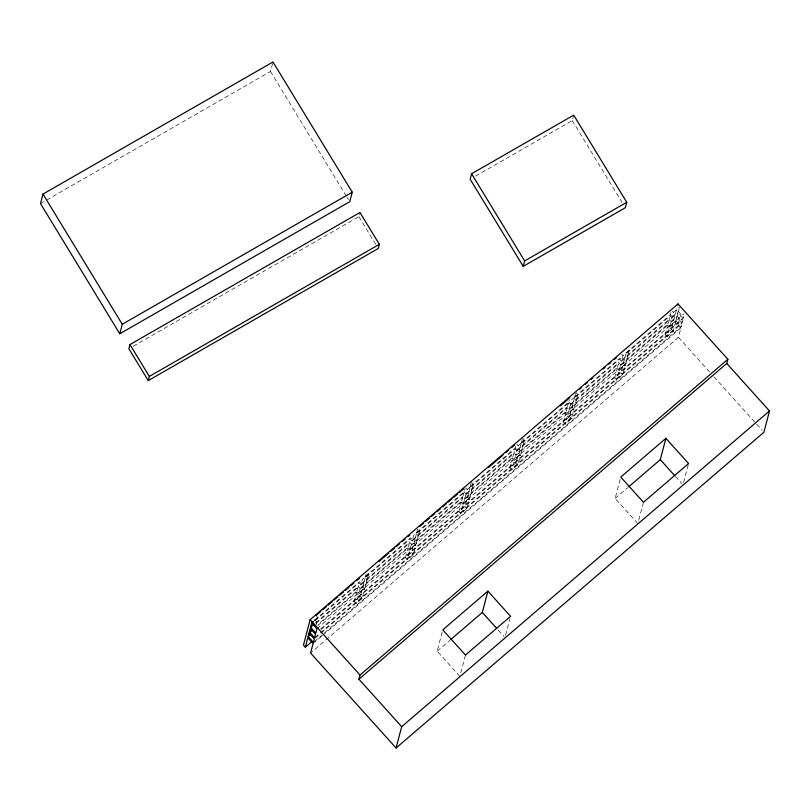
<?xml version="1.0" encoding="UTF-8"?>
<svg xmlns="http://www.w3.org/2000/svg" width="810" height="810" viewBox="0 0 810 810"><rect width="100%" height="100%" fill="white"/><g stroke="black" fill="none" stroke-linecap="round" stroke-linejoin="round"><path stroke-width="0.61" stroke-dasharray="4.05 3.04" d="M40.5 203.573L270.489 71.493L272.99 61.995M133.255 346.224L358.87 216.665L359.964 212.493M316.022 615.529L317.884 617.595L316.72 621.999L314.867 619.933L315.444 617.736M315.505 626.636L316.416 623.153L314.563 621.088L359.073 582.886L360.936 584.952L360.015 588.424L358.162 586.359L359.073 582.886M354.152 601.648L356.643 592.15L358.496 594.216L356.005 603.713L354.152 601.648L360.318 596.352L362.809 586.855L364.672 588.921L362.181 598.418L356.005 603.713M356.947 590.996L357.858 587.513L359.711 589.579L358.8 593.062L356.947 590.996L318.117 624.328M314.867 619.933L359.377 581.722L361.24 583.787L362.394 579.383L368.56 574.087L366.697 572.022M365.239 577.591L364.328 581.064L366.191 583.129L367.102 579.656L365.239 577.591L410.316 538.893L412.179 540.958L411.257 544.442L409.404 542.376L410.316 538.893M368.56 574.087L367.406 578.492L365.543 576.426L366.12 574.229M364.976 587.766L365.887 584.283L364.024 582.218L363.113 585.701L364.976 587.766L358.8 593.062M405.395 557.665L407.886 548.167L409.738 550.233L407.248 559.73L405.395 557.665L411.561 552.369L414.052 542.872L415.915 544.938L413.424 554.435L407.248 559.73M408.189 547.003L409.101 543.53L410.953 545.596L410.042 549.069L408.189 547.003L360.015 588.424M365.543 576.426L410.619 537.739L412.482 539.804L413.637 535.4L419.803 530.104L417.94 528.039M416.482 533.598L415.57 537.081L417.433 539.146L418.345 535.663L416.482 533.598L463.796 492.986L465.659 495.052L464.748 498.525L462.885 496.459L463.796 492.986M419.803 530.104L418.649 534.509L416.785 532.443L417.656 529.143M416.218 543.773L417.13 540.3L415.267 538.235L414.356 541.708L416.218 543.773L410.042 549.069M458.875 511.748L461.366 502.251L463.229 504.316L460.738 513.813L458.875 511.748L465.041 506.452L467.542 496.955L469.395 499.021L466.904 508.518L460.738 513.813M461.67 501.096L462.581 497.623L464.444 499.679L463.533 503.162L461.67 501.096L411.257 544.442M416.785 532.443L464.1 491.822L464.97 488.521M464.1 491.822L465.963 493.887L467.117 489.493L473.283 484.188L471.43 482.132M469.972 487.691L469.061 491.164L470.914 493.229L471.825 489.756L469.972 487.691L514.866 449.145L516.729 451.21L515.818 454.683L513.955 452.618L514.866 449.145M473.283 484.188L472.129 488.592L470.276 486.526L471.136 483.226M469.699 497.867L470.61 494.383L468.757 492.318L467.846 495.801L469.699 497.867L463.533 503.162M475.591 176.094L572.265 120.579L573.693 115.131M459.857 676.38L437.177 651.189L442.149 632.235M509.946 467.917L512.436 458.409L514.299 460.475L511.809 469.982L509.946 467.917L516.112 462.621L518.613 453.114L520.465 455.179L517.975 464.687L511.809 469.982M512.74 457.255L513.651 453.782L515.514 455.848L514.603 459.321L512.74 457.255L464.748 498.525M470.276 486.526L515.17 447.991L515.747 445.783M515.17 447.991L517.033 450.056L518.187 445.652L524.353 440.356L522.501 438.291M460.789 672.826L465.456 655.057M521.043 443.85L520.131 447.322L521.984 449.388L522.896 445.915L521.043 443.85L568.337 403.248L570.199 405.314L569.288 408.787L567.425 406.721L568.337 403.248M524.353 440.356L523.199 444.761L521.346 442.695L522.207 439.384M520.769 454.025L521.68 450.552L519.828 448.487L518.916 451.96L520.769 454.025L514.603 459.321M505.612 635.263L509.956 618.688M563.416 422.02L565.906 412.523L567.759 414.588L565.269 424.086L563.416 422.02L569.582 416.725L572.073 407.227L573.936 409.283L571.445 418.79L565.269 424.086M566.21 411.358L567.121 407.886L568.974 409.951L568.063 413.424L566.21 411.358L515.818 454.683M521.346 442.695L568.64 402.094L569.217 399.887M568.64 402.094L570.503 404.16L571.658 399.755L577.824 394.46L575.961 392.394M574.503 397.953L573.591 401.426L575.454 403.491L576.366 400.018L574.503 397.953L619.65 359.194L621.513 361.26L620.602 364.743L618.739 362.677L619.65 359.194M577.824 394.46L576.669 398.864L574.806 396.799L575.677 393.498M574.239 408.129L575.151 404.656L573.288 402.59L572.376 406.063L574.239 408.129L568.063 413.424M614.729 377.966L617.22 368.469L619.083 370.534L616.592 380.032L614.729 377.966L620.895 372.671L623.396 363.174L625.249 365.239L622.758 374.736L616.592 380.032M617.524 367.305L618.435 363.832L620.298 365.897L619.387 369.37L617.524 367.305L569.288 408.787M574.806 396.799L619.954 358.04L621.817 360.106L622.971 355.701L629.147 350.406L627.284 348.341M625.826 353.899L624.915 357.382L626.768 359.448L627.679 355.965L625.826 353.899L670.052 315.93L671.915 317.996L671.004 321.479L669.141 319.413L670.052 315.93M625.553 364.075L626.464 360.602L624.611 358.536L623.7 362.009L625.553 364.075L619.387 369.37M629.147 350.406L627.983 354.81L626.13 352.745L670.356 314.776L670.933 312.579M637.855 523.584L615.165 498.393L620.136 479.449M665.131 334.702L667.622 325.205L669.485 327.27L666.995 336.768L665.131 334.702L671.298 329.407L677.109 307.284M667.926 324.041L668.837 320.568L670.7 322.633L669.789 326.106L667.926 324.041L620.602 364.743M670.356 314.776L672.219 316.842L673.373 312.437L679.539 307.142M666.995 336.768L673.161 331.472L675.651 321.975L680.916 327.817L678.426 337.314L310.594 653.062M669.789 326.106L675.955 320.811L676.866 317.338L682.131 323.18L681.22 326.663L322.967 634.189M671.004 321.479L677.17 316.183L678.081 312.7L683.346 318.553L682.435 322.026L314.604 637.774M672.219 316.842L678.385 311.546L679.256 308.245M320.608 629.026L683.65 317.388L684.521 314.088M638.786 520.03L643.444 502.271M683.599 482.476L688.267 464.717M314.351 620.622L317.884 617.595M315.546 622.941L358.162 586.359M361.24 583.787L409.404 542.376M412.482 539.804L462.885 496.459M465.963 493.887L513.955 452.618M517.033 450.056L567.425 406.721M570.503 404.16L618.739 362.677M621.817 360.106L669.141 319.413M316.183 623.285L357.858 587.513M360.936 584.952L409.101 543.53M412.179 540.958L462.581 497.623M465.659 495.052L513.651 453.782M516.729 451.21L567.121 407.886M570.199 405.314L618.435 363.832M621.513 361.26L668.837 320.568M671.915 317.996L678.081 312.7M317.814 625.482L356.643 592.15M359.711 589.579L407.886 548.167M410.953 545.596L461.366 502.251M464.444 499.679L512.436 458.409M515.514 455.848L565.906 412.523M568.974 409.951L617.22 368.469M620.298 365.897L667.622 325.205M670.7 322.633L676.866 317.338M316.973 628.742L683.853 313.814M358.496 594.216L364.672 588.921M409.738 550.233L415.915 544.938M463.229 504.316L469.395 499.021M514.299 460.475L520.465 455.179M567.759 414.588L573.936 409.283M619.083 370.534L625.249 365.239M669.485 327.27L675.651 321.975M321.266 629.37L683.346 318.553M315.262 638.108L320.051 633.997M321.003 633.177L682.131 323.18M314.341 641.591L322.005 635.01M313.085 643.565L321.702 636.164M322.663 635.344L680.916 327.817M437.177 651.189L449.661 640.467M615.165 498.393L627.649 487.681M678.385 311.546L683.65 317.388M677.17 316.183L682.435 322.026M672.128 311.06L673.373 312.437M675.955 320.811L681.22 326.663M671.298 329.407L673.161 331.472M678.426 337.314L710.583 373.035M713.974 376.802L762.21 430.373M621.736 354.324L622.971 355.701M620.895 372.671L622.758 374.736M675.418 476.452L682.141 483.914M569.582 416.725L571.445 418.79M516.952 444.275L518.187 445.652M516.112 462.621L517.975 464.687M465.882 488.116L467.117 489.493M465.041 506.452L466.904 508.518M498.272 630.17L504.154 636.701M411.561 552.369L413.424 554.435M360.318 596.352L362.181 598.418M572.265 120.579L622.039 202.348M270.489 71.493L346.477 196.314M347.136 197.397L348.452 199.543M358.87 216.665L375.668 244.266"/><path stroke-width="1.21" d="M42.991 194.076L40.5 203.573L119.769 333.781L349.758 201.7L352.249 192.193L272.99 61.995L42.991 194.076L122.259 324.273L119.769 333.781M129.965 344.574L128.871 348.745L148.26 380.589L378.25 248.508L379.353 244.336L359.964 212.493L129.965 344.574L149.354 376.417L148.26 380.589M305.329 647.22L307.82 637.723L313.085 643.565L310.594 653.062L396.08 748.005L401.669 726.692L358.921 679.215L726.762 363.467L727.856 359.296L677.99 303.922L310.159 619.67L303.466 645.155L305.329 647.22L311.496 641.925M309.035 633.086L314.3 638.938L313.389 642.411L308.124 636.559L309.035 633.086L311.678 630.818M309.339 631.932L310.25 628.449L315.515 634.301L314.604 637.774L309.339 631.932L311.982 629.654M311.708 622.89L316.973 628.742L315.819 633.137L310.554 627.294L311.708 622.89L313.47 621.381M471.582 173.765L470.154 179.213L523.219 266.368L625.32 207.724L626.748 202.287L573.693 115.131L471.582 173.765L524.647 260.921L523.219 266.368M358.921 679.215L360.025 675.044L727.856 359.296M450.623 639.647L482.304 612.441L487.903 591.128L510.583 616.319L465.456 655.057L442.766 629.866L487.903 591.128M677.687 305.076L677.99 303.922M628.611 486.861L660.302 459.655L665.891 438.342L688.571 463.533L643.444 502.271L620.764 477.08L665.891 438.342M726.762 363.467L769.5 410.943L763.911 432.257L396.08 748.005M316.022 615.529L320.76 611.469M322.653 609.839L326.44 606.589M328.333 604.959L332.12 601.708M334.014 600.088L337.8 596.828M339.694 595.208L343.481 591.958M345.374 590.328L349.171 587.078M351.064 585.448L353.899 583.018M356.744 580.578L359.579 578.137M379.171 561.32L388.759 553.088M390.673 551.448L394.51 548.157M396.434 546.507L399.31 544.037M402.185 541.566L405.061 539.096M407.936 536.625L409.86 534.985M419.833 526.419L423.62 523.169M425.513 521.539L429.3 518.289M431.193 516.669L434.98 513.418M436.873 511.788L440.65 508.548M442.543 506.918L446.33 503.668M448.224 502.048L452.01 498.798M453.904 497.168L457.69 493.918M459.584 492.298L463.371 489.048M488.622 467.37L502.949 455.068M505.825 452.608L508.69 450.147M511.555 447.687L514.421 445.227M560.338 405.81L569.794 397.69M579.727 389.164L581.61 387.544M585.367 384.315L587.25 382.705M591.016 379.475L592.9 377.865M603.237 368.975L605.121 367.365M608.887 364.135L610.77 362.516M614.527 359.286L616.41 357.676M310.554 627.294L314.077 624.267M308.124 636.559L310.767 634.291M401.669 726.692L769.5 410.943M122.259 324.273L352.249 192.193M149.354 376.417L379.353 244.336M524.647 260.921L626.748 202.287M660.302 459.655L674.578 475.521M482.304 612.441L496.591 628.307M310.159 619.67L360.025 675.044"/></g></svg>
